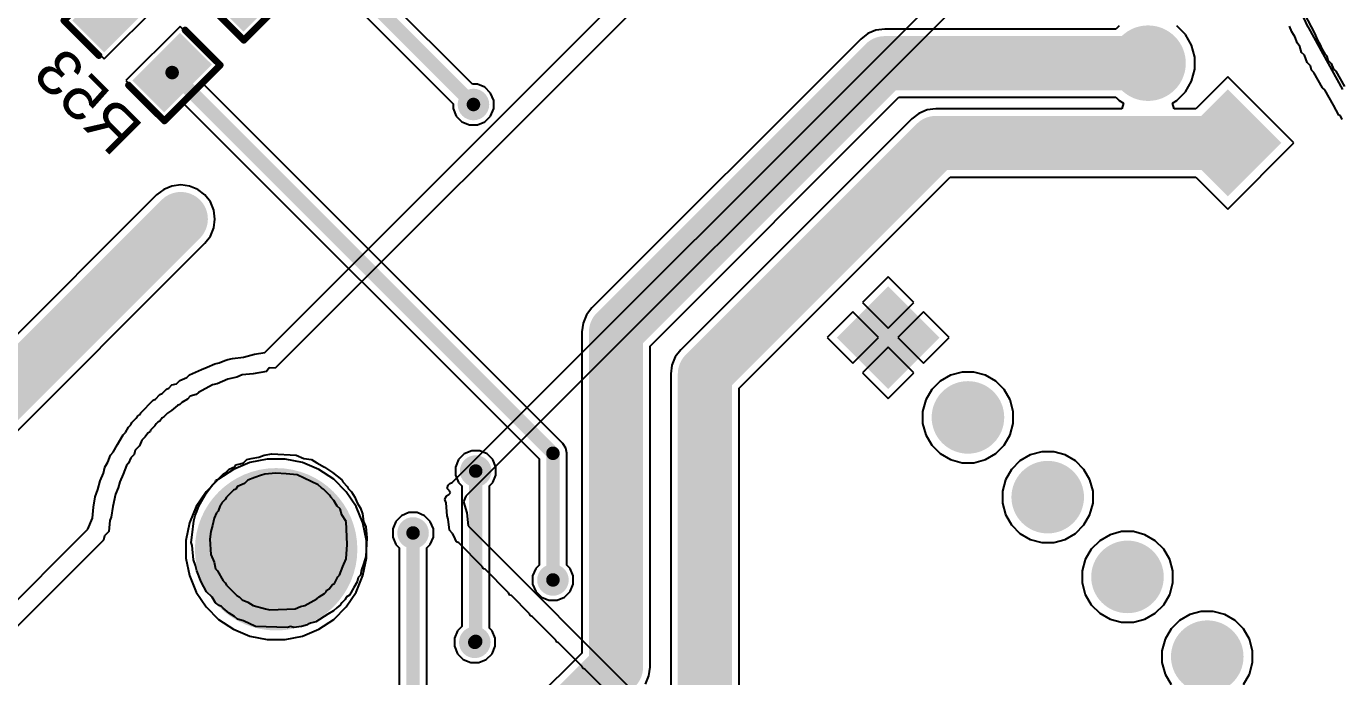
# Model space of a CAD drawing. Header units: millimetres. Extents: x 95 to 305, y 96 to 295.
# Drawn here: x 151.33 to 180.48, y 175.26 to 189.67 of the extents above; entities that cross this region are included whole.
import ezdxf

# ---------------------------------------------------------------- set-up
doc = ezdxf.new("R2010")
doc.units = ezdxf.units.MM
for name, color, linetype in [('BottomLayer', 5, 'Continuous'), ('BottomOverlay', 54, 'Continuous'), ('BottomPaste', 16, 'Continuous'), ('BottomSolder', 6, 'Continuous'), ('MultiLayer', 9, 'Continuous'), ('PadHoleLayer', 156, 'Continuous'), ('ViaHoleLayer', 16, 'Continuous')]:
    doc.layers.add(name, color=color, linetype=linetype)
doc.styles.add('Arial', font='', dxfattribs={"height": 0.2})
doc.styles.get('Arial').set_extended_font_data('Arial')

# ---------------------------------------------------------------- blocks, each defined once
blk = doc.blocks.new('JST_XH_2_36')
at = {"layer": 'BottomLayer'}
blk.add_hatch(color=5, dxfattribs=at).paths.add_polyline_path([(-2.038, 0.263), (-0.463, 0.263), (-0.463, -1.313), (-2.038, -1.313)])
h = blk.add_hatch(color=5, dxfattribs=at)
edge = h.paths.add_edge_path()
edge.add_arc((1.25, -0.525), 0.787, 0, 360)
at = {"layer": 'BottomSolder'}
blk.add_hatch(color=6, dxfattribs=at).paths.add_polyline_path([(-2.088, 0.313), (-0.413, 0.313), (-0.413, -1.363), (-2.088, -1.363)])
h = blk.add_hatch(color=6, dxfattribs=at)
edge = h.paths.add_edge_path()
edge.add_arc((1.25, -0.525), 0.837, 0, 360)
at = {"layer": 'MultiLayer'}
h = blk.add_hatch(color=9, dxfattribs=at)
edge = h.paths.add_edge_path()
edge.add_arc((1.25, -0.525), 0.787, 0, 360)
at = {"layer": 'PadHoleLayer'}
h = blk.add_hatch(color=156, dxfattribs=at)
edge = h.paths.add_edge_path()
edge.add_arc((-1.25, -0.525), 0.525, 0, 360)
h = blk.add_hatch(color=156, dxfattribs=at)
edge = h.paths.add_edge_path()
edge.add_arc((1.25, -0.525), 0.525, 0, 360)
blk = doc.blocks.new('JST_XH_8_48')
at = {"layer": 'BottomLayer'}
blk.add_hatch(color=5, dxfattribs=at).paths.add_polyline_path([(-9.504, 0.737), (-7.996, 0.737), (-7.996, -0.771), (-9.504, -0.771)])
h = blk.add_hatch(color=5, dxfattribs=at)
edge = h.paths.add_edge_path()
edge.add_arc((-6.25, -0.017), 0.754, 0, 360)
h = blk.add_hatch(color=5, dxfattribs=at)
edge = h.paths.add_edge_path()
edge.add_arc((-3.75, -0.017), 0.754, 0, 360)
h = blk.add_hatch(color=5, dxfattribs=at)
edge = h.paths.add_edge_path()
edge.add_arc((-1.25, -0.017), 0.754, 0, 360)
h = blk.add_hatch(color=5, dxfattribs=at)
edge = h.paths.add_edge_path()
edge.add_arc((1.25, -0.017), 0.754, 0, 360)
h = blk.add_hatch(color=5, dxfattribs=at)
edge = h.paths.add_edge_path()
edge.add_arc((3.75, -0.017), 0.754, 0, 360)
h = blk.add_hatch(color=5, dxfattribs=at)
edge = h.paths.add_edge_path()
edge.add_arc((6.25, -0.017), 0.754, 0, 360)
h = blk.add_hatch(color=5, dxfattribs=at)
edge = h.paths.add_edge_path()
edge.add_arc((8.75, -0.017), 0.754, 0, 360)
at = {"layer": 'BottomSolder'}
blk.add_hatch(color=6, dxfattribs=at).paths.add_polyline_path([(-9.554, 0.787), (-7.946, 0.787), (-7.946, -0.821), (-9.554, -0.821)])
h = blk.add_hatch(color=6, dxfattribs=at)
edge = h.paths.add_edge_path()
edge.add_arc((-6.25, -0.017), 0.804, 0, 360)
h = blk.add_hatch(color=6, dxfattribs=at)
edge = h.paths.add_edge_path()
edge.add_arc((-3.75, -0.017), 0.804, 0, 360)
h = blk.add_hatch(color=6, dxfattribs=at)
edge = h.paths.add_edge_path()
edge.add_arc((-1.25, -0.017), 0.804, 0, 360)
h = blk.add_hatch(color=6, dxfattribs=at)
edge = h.paths.add_edge_path()
edge.add_arc((1.25, -0.017), 0.804, 0, 360)
h = blk.add_hatch(color=6, dxfattribs=at)
edge = h.paths.add_edge_path()
edge.add_arc((3.75, -0.017), 0.804, 0, 360)
h = blk.add_hatch(color=6, dxfattribs=at)
edge = h.paths.add_edge_path()
edge.add_arc((6.25, -0.017), 0.804, 0, 360)
h = blk.add_hatch(color=6, dxfattribs=at)
edge = h.paths.add_edge_path()
edge.add_arc((8.75, -0.017), 0.804, 0, 360)
at = {"layer": 'MultiLayer'}
blk.add_hatch(color=9, dxfattribs=at).paths.add_polyline_path([(-9.504, 0.737), (-7.996, 0.737), (-7.996, -0.771), (-9.504, -0.771)])
h = blk.add_hatch(color=9, dxfattribs=at)
edge = h.paths.add_edge_path()
edge.add_arc((-6.25, -0.017), 0.754, 0, 360)
h = blk.add_hatch(color=9, dxfattribs=at)
edge = h.paths.add_edge_path()
edge.add_arc((-3.75, -0.017), 0.754, 0, 360)
h = blk.add_hatch(color=9, dxfattribs=at)
edge = h.paths.add_edge_path()
edge.add_arc((-1.25, -0.017), 0.754, 0, 360)
h = blk.add_hatch(color=9, dxfattribs=at)
edge = h.paths.add_edge_path()
edge.add_arc((1.25, -0.017), 0.754, 0, 360)
h = blk.add_hatch(color=9, dxfattribs=at)
edge = h.paths.add_edge_path()
edge.add_arc((3.75, -0.017), 0.754, 0, 360)
h = blk.add_hatch(color=9, dxfattribs=at)
edge = h.paths.add_edge_path()
edge.add_arc((6.25, -0.017), 0.754, 0, 360)
h = blk.add_hatch(color=9, dxfattribs=at)
edge = h.paths.add_edge_path()
edge.add_arc((8.75, -0.017), 0.754, 0, 360)
at = {"layer": 'PadHoleLayer'}
h = blk.add_hatch(color=156, dxfattribs=at)
edge = h.paths.add_edge_path()
edge.add_arc((-8.75, -0.017), 0.5, 0, 360)
h = blk.add_hatch(color=156, dxfattribs=at)
edge = h.paths.add_edge_path()
edge.add_arc((-6.25, -0.017), 0.5, 0, 360)
h = blk.add_hatch(color=156, dxfattribs=at)
edge = h.paths.add_edge_path()
edge.add_arc((-3.75, -0.017), 0.5, 0, 360)
h = blk.add_hatch(color=156, dxfattribs=at)
edge = h.paths.add_edge_path()
edge.add_arc((-1.25, -0.017), 0.5, 0, 360)
h = blk.add_hatch(color=156, dxfattribs=at)
edge = h.paths.add_edge_path()
edge.add_arc((1.25, -0.017), 0.5, 0, 360)
h = blk.add_hatch(color=156, dxfattribs=at)
edge = h.paths.add_edge_path()
edge.add_arc((3.75, -0.017), 0.5, 0, 360)
h = blk.add_hatch(color=156, dxfattribs=at)
edge = h.paths.add_edge_path()
edge.add_arc((6.25, -0.017), 0.5, 0, 360)
h = blk.add_hatch(color=156, dxfattribs=at)
edge = h.paths.add_edge_path()
edge.add_arc((8.75, -0.017), 0.5, 0, 360)
blk = doc.blocks.new('RES0805_B_95')
at = {"layer": 'BottomLayer'}
for points in [[(-1.388, 0.719), (-0.488, 0.719), (-0.488, -0.678), (-1.388, -0.678)], [(0.492, 0.719), (1.392, 0.719), (1.392, -0.678), (0.492, -0.678)]]:
    blk.add_hatch(color=5, dxfattribs=at).paths.add_polyline_path(points)
at = {"layer": 'BottomPaste'}
for points in [[(-1.388, 0.719), (-0.488, 0.719), (-0.488, -0.678), (-1.388, -0.678)], [(0.492, 0.719), (1.392, 0.719), (1.392, -0.678), (0.492, -0.678)]]:
    blk.add_hatch(color=16, dxfattribs=at).paths.add_polyline_path(points)
at = {"layer": 'BottomSolder'}
for points in [[(-1.438, 0.769), (-0.438, 0.769), (-0.438, -0.728), (-1.438, -0.728)], [(0.442, 0.769), (1.442, 0.769), (1.442, -0.728), (0.442, -0.728)]]:
    blk.add_hatch(color=6, dxfattribs=at).paths.add_polyline_path(points)
at = {"layer": 'BottomOverlay', "const_width": 0.15}
for points in [[(-0.45, 0.9), (-1.575, 0.9)], [(-1.575, 0.875), (-1.575, -0.825)], [(1.575, 0.9), (0.475, 0.9)], [(1.575, 0.875), (1.575, -0.825)], [(-0.475, -0.85), (-1.575, -0.85)], [(1.575, -0.85), (0.475, -0.85)]]:
    blk.add_lwpolyline(points, dxfattribs=at)
at = {"layer": 'BottomOverlay', "const_width": 0.075}
for points in [[(-1.613, 0.9, 1), (-1.538, 0.9, 1)], [(-1.613, 0.875, 1), (-1.538, 0.875, 1)], [(-0.488, 0.9, 1), (-0.413, 0.9, 1)], [(0.437, 0.9, 1), (0.513, 0.9, 1)], [(1.538, 0.9, 1), (1.613, 0.9, 1)], [(1.538, 0.875, 1), (1.613, 0.875, 1)], [(-1.613, -0.825, 1), (-1.538, -0.825, 1)], [(-1.613, -0.85, 1), (-1.538, -0.85, 1)], [(-0.513, -0.85, 1), (-0.437, -0.85, 1)], [(0.437, -0.85, 1), (0.513, -0.85, 1)], [(1.538, -0.825, 1), (1.613, -0.825, 1)], [(1.538, -0.85, 1), (1.613, -0.85, 1)]]:
    blk.add_lwpolyline(points, format="xyb", close=True, dxfattribs=at)
blk = doc.blocks.new('RES0805_B_97')
at = {"layer": 'BottomLayer'}
for points in [[(-1.388, 0.719), (-0.488, 0.719), (-0.488, -0.678), (-1.388, -0.678)], [(0.492, 0.719), (1.392, 0.719), (1.392, -0.678), (0.492, -0.678)]]:
    blk.add_hatch(color=5, dxfattribs=at).paths.add_polyline_path(points)
at = {"layer": 'BottomPaste'}
for points in [[(-1.388, 0.719), (-0.488, 0.719), (-0.488, -0.678), (-1.388, -0.678)], [(0.492, 0.719), (1.392, 0.719), (1.392, -0.678), (0.492, -0.678)]]:
    blk.add_hatch(color=16, dxfattribs=at).paths.add_polyline_path(points)
at = {"layer": 'BottomSolder'}
for points in [[(-1.438, 0.769), (-0.438, 0.769), (-0.438, -0.728), (-1.438, -0.728)], [(0.442, 0.769), (1.442, 0.769), (1.442, -0.728), (0.442, -0.728)]]:
    blk.add_hatch(color=6, dxfattribs=at).paths.add_polyline_path(points)
at = {"layer": 'BottomOverlay', "const_width": 0.15}
for points in [[(-0.45, 0.9), (-1.575, 0.9)], [(-1.575, 0.875), (-1.575, -0.825)], [(1.575, 0.9), (0.475, 0.9)], [(1.575, 0.875), (1.575, -0.825)], [(-0.475, -0.85), (-1.575, -0.85)], [(1.575, -0.85), (0.475, -0.85)]]:
    blk.add_lwpolyline(points, dxfattribs=at)
at = {"layer": 'BottomOverlay', "const_width": 0.075}
for points in [[(-1.613, 0.9, 1), (-1.538, 0.9, 1)], [(-1.613, 0.875, 1), (-1.538, 0.875, 1)], [(-0.488, 0.9, 1), (-0.413, 0.9, 1)], [(0.437, 0.9, 1), (0.513, 0.9, 1)], [(1.538, 0.9, 1), (1.613, 0.9, 1)], [(1.538, 0.875, 1), (1.613, 0.875, 1)], [(-1.613, -0.825, 1), (-1.538, -0.825, 1)], [(-1.613, -0.85, 1), (-1.538, -0.85, 1)], [(-0.513, -0.85, 1), (-0.438, -0.85, 1)], [(0.437, -0.85, 1), (0.513, -0.85, 1)], [(1.538, -0.825, 1), (1.613, -0.825, 1)], [(1.538, -0.85, 1), (1.613, -0.85, 1)]]:
    blk.add_lwpolyline(points, format="xyb", close=True, dxfattribs=at)

msp = doc.modelspace()

# ---------------------------------------------------------------- hatches: boundary and pattern name
at = {"layer": 'BottomLayer'}
h = msp.add_hatch(color=5, dxfattribs=at)
edge = h.paths.add_edge_path()
edge.add_arc((161.238, 187.939), 0.3, 0, 360)
h = msp.add_hatch(color=5, dxfattribs=at)
edge = h.paths.add_edge_path()
edge.add_arc((154.753, 185.4), 0.4, 0, 360)
h = msp.add_hatch(color=5, dxfattribs=at)
edge = h.paths.add_edge_path()
edge.add_arc((161.288, 179.814), 0.3, 0, 360)
h = msp.add_hatch(color=5, dxfattribs=at)
edge = h.paths.add_edge_path()
edge.add_arc((156.866, 178.08), 1.75, 0, 360)
h = msp.add_hatch(color=5, dxfattribs=at)
edge = h.paths.add_edge_path()
edge.add_arc((159.9, 178.442), 0.3, 0, 360)
h = msp.add_hatch(color=5, dxfattribs=at)
edge = h.paths.add_edge_path()
edge.add_arc((163, 177.4), 0.3, 0, 360)
h = msp.add_hatch(color=5, dxfattribs=at)
edge = h.paths.add_edge_path()
edge.add_arc((161.268, 176.018), 0.3, 0, 360)
at = {"layer": 'BottomSolder'}
h = msp.add_hatch(color=6, dxfattribs=at)
edge = h.paths.add_edge_path()
edge.add_arc((161.238, 187.939), 0.35, 0, 360)
h = msp.add_hatch(color=6, dxfattribs=at)
edge = h.paths.add_edge_path()
edge.add_arc((154.753, 185.4), 0.45, 0, 360)
h = msp.add_hatch(color=6, dxfattribs=at)
edge = h.paths.add_edge_path()
edge.add_arc((161.288, 179.814), 0.35, 0, 360)
h = msp.add_hatch(color=6, dxfattribs=at)
edge = h.paths.add_edge_path()
edge.add_arc((156.866, 178.08), 1.8, 0, 360)
h = msp.add_hatch(color=6, dxfattribs=at)
edge = h.paths.add_edge_path()
edge.add_arc((159.9, 178.442), 0.35, 0, 360)
h = msp.add_hatch(color=6, dxfattribs=at)
edge = h.paths.add_edge_path()
edge.add_arc((163, 177.4), 0.35, 0, 360)
h = msp.add_hatch(color=6, dxfattribs=at)
edge = h.paths.add_edge_path()
edge.add_arc((161.268, 176.018), 0.35, 0, 360)
at = {"layer": 'MultiLayer'}
h = msp.add_hatch(color=9, dxfattribs=at)
edge = h.paths.add_edge_path()
edge.add_arc((156.866, 178.08), 1.75, 0, 360)
at = {"layer": 'PadHoleLayer'}
h = msp.add_hatch(color=156, dxfattribs=at)
edge = h.paths.add_edge_path()
edge.add_arc((156.866, 178.08), 1.75, 0, 360)
at = {"layer": 'ViaHoleLayer'}
h = msp.add_hatch(color=16, dxfattribs=at)
edge = h.paths.add_edge_path()
edge.add_arc((161.238, 187.939), 0.15, 0, 360)
h = msp.add_hatch(color=16, dxfattribs=at)
edge = h.paths.add_edge_path()
edge.add_arc((154.753, 185.4), 0.25, 0, 360)
h = msp.add_hatch(color=16, dxfattribs=at)
edge = h.paths.add_edge_path()
edge.add_arc((161.288, 179.814), 0.15, 0, 360)
h = msp.add_hatch(color=16, dxfattribs=at)
edge = h.paths.add_edge_path()
edge.add_arc((159.9, 178.442), 0.15, 0, 360)
h = msp.add_hatch(color=16, dxfattribs=at)
edge = h.paths.add_edge_path()
edge.add_arc((163, 177.4), 0.15, 0, 360)
h = msp.add_hatch(color=16, dxfattribs=at)
edge = h.paths.add_edge_path()
edge.add_arc((161.268, 176.018), 0.15, 0, 360)

# ---------------------------------------------------------------- linework, layer by layer
at = {"layer": 'BottomLayer'}
for p, q in [((161.22, 188.389), (155.606, 194.004)), ((155.084, 193.661), (160.788, 187.956)), ((179.068, 191.075), (179.732, 189.657)), ((153.056, 188.952), (154.256, 190.152)), ((152.207, 189.801), (153.056, 188.952)), ((156.145, 189.341), (156.675, 189.871)), ((154.737, 189.671), (153.537, 188.471)), ((155.585, 188.823), (154.737, 189.671)), ((155.792, 189.695), (156.145, 189.341)), ((169.977, 189.51), (169.82, 189.39)), ((170.159, 189.586), (169.977, 189.51)), ((170.355, 189.612), (170.159, 189.586)), ((175.477, 189.612), (170.355, 189.612)), ((170.355, 189.612), (170.355, 189.612)), ((175.55, 189.685), (175.477, 189.612)), ((177.018, 189.492), (176.824, 189.685)), ((177.154, 189.256), (177.018, 189.492)), ((179.732, 189.657), (179.737, 189.65)), ((179.737, 189.65), (179.74, 189.642)), ((179.74, 189.642), (180.5, 188.273)), ((169.82, 189.39), (163.863, 183.433)), ((169.82, 189.39), (169.82, 189.39)), ((177.225, 188.992), (177.154, 189.256)), ((177.225, 188.719), (177.225, 188.992)), ((155.202, 188.439), (155.585, 188.823)), ((177.154, 188.455), (177.225, 188.719)), ((153.537, 188.471), (154.385, 187.623)), ((163.216, 180.425), (155.202, 188.439)), ((161.327, 188.389), (161.22, 188.389)), ((161.493, 188.321), (161.327, 188.389)), ((161.619, 188.194), (161.493, 188.321)), ((177.018, 188.218), (177.154, 188.455)), ((177.955, 188.555), (177.244, 187.844)), ((179.422, 187.087), (177.955, 188.555)), ((161.688, 188.029), (161.619, 188.194)), ((161.688, 187.85), (161.688, 188.029)), ((165.154, 182.584), (170.668, 188.099)), ((170.668, 188.099), (175.477, 188.099)), ((175.477, 188.099), (175.55, 188.025)), ((175.55, 188.025), (175.644, 187.971)), ((176.731, 187.971), (176.824, 188.025)), ((176.824, 188.025), (177.018, 188.218)), ((154.385, 187.623), (154.769, 188.007)), ((154.769, 188.007), (162.694, 180.082)), ((160.788, 187.956), (160.788, 187.85)), ((160.788, 187.85), (160.856, 187.684)), ((161.619, 187.684), (161.688, 187.85)), ((171.109, 187.742), (170.952, 187.622)), ((171.292, 187.818), (171.109, 187.742)), ((171.487, 187.844), (171.292, 187.818)), ((175.61, 187.844), (171.487, 187.844)), ((175.644, 187.971), (175.61, 187.844)), ((176.765, 187.844), (176.731, 187.971)), ((177.244, 187.844), (176.765, 187.844)), ((160.856, 187.684), (160.983, 187.558)), ((160.983, 187.558), (161.148, 187.489)), ((161.148, 187.489), (161.327, 187.489)), ((161.327, 187.489), (161.493, 187.558)), ((161.493, 187.558), (161.619, 187.684)), ((170.952, 187.622), (165.832, 182.502)), ((177.955, 185.62), (179.422, 187.087)), ((167.124, 181.654), (171.801, 186.331)), ((171.801, 186.331), (177.244, 186.331)), ((177.244, 186.331), (177.955, 185.62)), ((154.375, 186.055), (154.218, 185.935)), ((154.557, 186.131), (154.375, 186.055)), ((154.753, 186.156), (154.557, 186.131)), ((154.949, 186.131), (154.753, 186.156)), ((155.131, 186.055), (154.949, 186.131)), ((155.288, 185.935), (155.131, 186.055)), ((154.218, 185.935), (138.671, 170.388)), ((155.408, 185.778), (155.288, 185.935)), ((155.484, 185.596), (155.408, 185.778)), ((155.509, 185.4), (155.484, 185.596)), ((155.484, 185.204), (155.509, 185.4)), ((155.408, 185.022), (155.484, 185.204)), ((139.741, 169.318), (155.288, 184.865)), ((155.288, 184.865), (155.408, 185.022)), ((170.429, 184.12), (169.86, 183.552)), ((170.997, 183.552), (170.429, 184.12)), ((163.863, 183.433), (163.742, 183.276)), ((169.86, 183.552), (170.429, 182.983)), ((170.429, 182.983), (170.997, 183.552)), ((163.667, 183.093), (163.641, 182.898)), ((163.742, 183.276), (163.667, 183.093)), ((169.648, 183.34), (169.08, 182.771)), ((170.217, 182.771), (169.648, 183.34)), ((171.21, 183.34), (170.641, 182.771)), ((171.778, 182.771), (171.21, 183.34)), ((163.641, 182.898), (163.641, 175.781)), ((169.08, 182.771), (169.648, 182.203)), ((169.648, 182.203), (170.217, 182.771)), ((170.641, 182.771), (171.21, 182.203)), ((171.21, 182.203), (171.778, 182.771)), ((165.154, 175.467), (165.154, 182.584)), ((165.832, 182.502), (165.712, 182.346)), ((170.429, 182.559), (169.86, 181.99)), ((170.997, 181.99), (170.429, 182.559)), ((165.712, 182.346), (165.637, 182.163)), ((165.637, 182.163), (165.611, 181.967)), ((165.611, 181.967), (165.611, 174.158)), ((169.86, 181.99), (170.429, 181.422)), ((170.429, 181.422), (170.997, 181.99)), ((171.809, 181.939), (171.58, 181.807)), ((172.065, 182.007), (171.809, 181.939)), ((172.329, 182.007), (172.065, 182.007)), ((172.584, 181.939), (172.329, 182.007)), ((172.813, 181.807), (172.584, 181.939)), ((167.124, 174.158), (167.124, 181.654)), ((171.393, 181.62), (171.261, 181.391)), ((171.58, 181.807), (171.393, 181.62)), ((173, 181.62), (172.813, 181.807)), ((173.132, 181.391), (173, 181.62)), ((171.261, 181.391), (171.193, 181.135)), ((173.201, 181.135), (173.132, 181.391)), ((171.193, 181.135), (171.193, 180.871)), ((173.201, 180.871), (173.201, 181.135)), ((171.193, 180.871), (171.261, 180.616)), ((173.132, 180.616), (173.201, 180.871)), ((171.261, 180.616), (171.393, 180.387)), ((173, 180.387), (173.132, 180.616)), ((161.033, 180.195), (160.907, 180.069)), ((161.199, 180.264), (161.033, 180.195)), ((161.378, 180.264), (161.199, 180.264)), ((161.543, 180.195), (161.378, 180.264)), ((161.67, 180.069), (161.543, 180.195)), ((163.283, 180.325), (163.216, 180.425)), ((163.216, 180.425), (163.216, 180.425)), ((163.306, 180.208), (163.283, 180.325)), ((163.306, 177.731), (163.306, 180.208)), ((171.393, 180.387), (171.58, 180.2)), ((171.58, 180.2), (171.809, 180.068)), ((172.584, 180.068), (172.813, 180.2)), ((172.813, 180.2), (173, 180.387)), ((173.577, 180.171), (173.348, 180.039)), ((173.832, 180.24), (173.577, 180.171)), ((174.097, 180.24), (173.832, 180.24)), ((174.352, 180.171), (174.097, 180.24)), ((174.581, 180.039), (174.352, 180.171)), ((156.283, 180.003), (155.919, 179.852)), ((156.669, 180.08), (156.283, 180.003)), ((157.063, 180.08), (156.669, 180.08)), ((157.45, 180.003), (157.063, 180.08)), ((157.814, 179.852), (157.45, 180.003)), ((160.907, 180.069), (160.838, 179.903)), ((160.838, 179.903), (160.838, 179.724)), ((161.738, 179.903), (161.67, 180.069)), ((161.738, 179.724), (161.738, 179.903)), ((162.694, 180.082), (162.694, 177.731)), ((171.809, 180.068), (172.065, 179.999)), ((172.065, 179.999), (172.329, 179.999)), ((172.329, 179.999), (172.584, 180.068)), ((173.348, 180.039), (173.161, 179.852)), ((174.768, 179.852), (174.581, 180.039)), ((155.592, 179.633), (155.313, 179.355)), ((155.919, 179.852), (155.592, 179.633)), ((158.141, 179.633), (157.814, 179.852)), ((158.42, 179.355), (158.141, 179.633)), ((160.838, 179.724), (160.907, 179.559)), ((161.67, 179.559), (161.738, 179.724)), ((173.029, 179.623), (172.96, 179.368)), ((173.161, 179.852), (173.029, 179.623)), ((174.9, 179.623), (174.768, 179.852)), ((174.968, 179.368), (174.9, 179.623)), ((155.313, 179.355), (155.094, 179.027)), ((158.639, 179.027), (158.42, 179.355)), ((160.907, 179.559), (160.982, 179.483)), ((160.982, 179.483), (160.982, 176.369)), ((161.594, 179.483), (161.67, 179.559)), ((161.594, 176.329), (161.594, 179.483)), ((172.96, 179.368), (172.96, 179.103)), ((174.968, 179.103), (174.968, 179.368)), ((155.094, 179.027), (154.943, 178.663)), ((158.79, 178.663), (158.639, 179.027)), ((172.96, 179.103), (173.029, 178.848)), ((174.9, 178.848), (174.968, 179.103)), ((159.519, 178.697), (159.45, 178.531)), ((159.645, 178.823), (159.519, 178.697)), ((159.81, 178.892), (159.645, 178.823)), ((159.99, 178.892), (159.81, 178.892)), ((160.155, 178.823), (159.99, 178.892)), ((160.281, 178.697), (160.155, 178.823)), ((160.35, 178.531), (160.281, 178.697)), ((173.029, 178.848), (173.161, 178.619)), ((174.768, 178.619), (174.9, 178.848)), ((154.943, 178.663), (154.866, 178.277)), ((158.866, 178.277), (158.79, 178.663)), ((159.45, 178.531), (159.45, 178.352)), ((160.35, 178.352), (160.35, 178.531)), ((173.161, 178.619), (173.348, 178.432)), ((173.348, 178.432), (173.577, 178.3)), ((174.352, 178.3), (174.581, 178.432)), ((174.581, 178.432), (174.768, 178.619)), ((175.345, 178.403), (175.116, 178.271)), ((175.6, 178.472), (175.345, 178.403)), ((175.864, 178.472), (175.6, 178.472)), ((176.12, 178.403), (175.864, 178.472)), ((176.349, 178.271), (176.12, 178.403)), ((154.866, 178.277), (154.866, 177.883)), ((158.866, 177.883), (158.866, 178.277)), ((159.45, 178.352), (159.519, 178.187)), ((159.519, 178.187), (159.594, 178.111)), ((159.594, 178.111), (159.594, 175.062)), ((160.206, 178.111), (160.281, 178.187)), ((160.206, 175.062), (160.206, 178.111)), ((160.281, 178.187), (160.35, 178.352)), ((173.577, 178.3), (173.832, 178.232)), ((173.832, 178.232), (174.097, 178.232)), ((174.097, 178.232), (174.352, 178.3)), ((175.116, 178.271), (174.929, 178.084)), ((176.536, 178.084), (176.349, 178.271)), ((154.866, 177.883), (154.943, 177.496)), ((158.79, 177.496), (158.866, 177.883)), ((174.797, 177.855), (174.728, 177.6)), ((174.929, 178.084), (174.797, 177.855)), ((176.668, 177.855), (176.536, 178.084)), ((176.736, 177.6), (176.668, 177.855)), ((162.619, 177.655), (162.55, 177.49)), ((162.694, 177.731), (162.619, 177.655)), ((163.381, 177.655), (163.306, 177.731)), ((163.45, 177.49), (163.381, 177.655)), ((174.728, 177.6), (174.728, 177.336)), ((176.736, 177.336), (176.736, 177.6)), ((154.943, 177.496), (155.094, 177.132)), ((158.639, 177.132), (158.79, 177.496)), ((162.55, 177.49), (162.55, 177.31)), ((162.55, 177.31), (162.619, 177.145)), ((163.381, 177.145), (163.45, 177.31)), ((163.45, 177.31), (163.45, 177.49)), ((174.728, 177.336), (174.797, 177.08)), ((176.668, 177.08), (176.736, 177.336)), ((155.094, 177.132), (155.313, 176.805)), ((158.42, 176.805), (158.639, 177.132)), ((162.619, 177.145), (162.745, 177.019)), ((162.745, 177.019), (162.91, 176.95)), ((162.91, 176.95), (163.09, 176.95)), ((163.09, 176.95), (163.255, 177.019)), ((163.255, 177.019), (163.381, 177.145)), ((174.797, 177.08), (174.929, 176.851)), ((176.536, 176.851), (176.668, 177.08)), ((155.313, 176.805), (155.592, 176.526)), ((158.141, 176.526), (158.42, 176.805)), ((174.929, 176.851), (175.116, 176.664)), ((175.116, 176.664), (175.345, 176.532)), ((176.12, 176.532), (176.349, 176.664)), ((176.349, 176.664), (176.536, 176.851)), ((177.368, 176.704), (177.112, 176.636)), ((177.632, 176.704), (177.368, 176.704)), ((177.888, 176.636), (177.632, 176.704)), ((155.592, 176.526), (155.919, 176.307)), ((157.814, 176.307), (158.141, 176.526)), ((160.982, 176.369), (160.887, 176.273)), ((175.345, 176.532), (175.6, 176.464)), ((175.6, 176.464), (175.864, 176.464)), ((175.864, 176.464), (176.12, 176.532)), ((176.884, 176.503), (176.697, 176.316)), ((177.112, 176.636), (176.884, 176.503)), ((178.116, 176.503), (177.888, 176.636)), ((178.303, 176.316), (178.116, 176.503)), ((155.919, 176.307), (156.283, 176.157)), ((156.283, 176.157), (156.669, 176.08)), ((156.669, 176.08), (157.063, 176.08)), ((157.063, 176.08), (157.45, 176.157)), ((157.45, 176.157), (157.814, 176.307)), ((160.887, 176.273), (160.818, 176.108)), ((160.818, 176.108), (160.818, 175.929)), ((161.65, 176.273), (161.594, 176.329)), ((161.718, 176.108), (161.65, 176.273)), ((161.718, 175.929), (161.718, 176.108)), ((176.564, 176.088), (176.496, 175.832)), ((176.697, 176.316), (176.564, 176.088)), ((178.436, 176.088), (178.303, 176.316)), ((178.504, 175.832), (178.436, 176.088)), ((160.818, 175.929), (160.887, 175.764)), ((161.65, 175.764), (161.718, 175.929)), ((163.641, 175.781), (162.565, 174.705)), ((176.496, 175.832), (176.496, 175.568)), ((178.504, 175.568), (178.504, 175.832)), ((160.887, 175.764), (161.014, 175.637)), ((161.014, 175.637), (161.179, 175.568)), ((161.179, 175.568), (161.358, 175.568)), ((161.358, 175.568), (161.523, 175.637)), ((161.523, 175.637), (161.65, 175.764)), ((176.496, 175.568), (176.564, 175.312)), ((178.436, 175.312), (178.504, 175.568)), ((165.053, 175.089), (165.128, 175.272)), ((165.128, 175.272), (165.154, 175.467)), ((165.154, 175.467), (165.154, 175.467)), ((176.564, 175.312), (176.697, 175.084)), ((178.303, 175.084), (178.436, 175.312))]:
    msp.add_line(p, q, dxfattribs=at)
for points, const_width in [([(155.3, 193.877), (161.238, 187.939)], 0.3), ([(164.398, 182.898), (170.355, 188.855)], 1.2), ([(170.355, 188.855), (176.187, 188.855)], 1.2), ([(154.561, 188.647), (154.561, 188.647)], 0.3), ([(154.561, 188.647), (163, 180.208)], 0.3), ([(166.367, 181.967), (171.487, 187.087)], 1.2), ([(171.487, 187.087), (177.955, 187.087)], 1.2), ([(138.21, 168.857), (154.753, 185.4)], 1.2), ([(164.398, 175.467), (164.398, 182.898)], 1.2), ([(166.367, 173.845), (166.367, 181.967)], 1.2), ([(163, 177.4), (163, 180.208)], 0.3), ([(161.288, 176.038), (161.288, 179.814)], 0.3), ([(159.9, 174.731), (159.9, 178.442)], 0.3), ([(161.268, 176.018), (161.288, 176.038)], 0.3), ([(163.1, 174.17), (164.398, 175.467)], 1.2)]:
    msp.add_lwpolyline(points, dxfattribs=dict(at, const_width=const_width))
for points, const_width in [([(170.055, 188.855, 1), (170.655, 188.855, 1)], 0.6), ([(170.055, 188.855, 1), (170.655, 188.855, 1)], 0.6), ([(175.887, 188.855, 1), (176.487, 188.855, 1)], 0.6), ([(154.486, 188.647, 1), (154.636, 188.647, 1)], 0.15), ([(154.486, 188.647, 1), (154.636, 188.647, 1)], 0.15), ([(154.486, 188.647, 1), (154.636, 188.647, 1)], 0.15), ([(161.163, 187.939, 1), (161.313, 187.939, 1)], 0.15), ([(171.187, 187.087, 1), (171.787, 187.087, 1)], 0.6), ([(171.187, 187.087, 1), (171.787, 187.087, 1)], 0.6), ([(177.655, 187.087, 1), (178.255, 187.087, 1)], 0.6), ([(154.453, 185.4, 1), (155.053, 185.4, 1)], 0.6), ([(164.098, 182.898, 1), (164.698, 182.898, 1)], 0.6), ([(164.098, 182.898, 1), (164.698, 182.898, 1)], 0.6), ([(166.067, 181.967, 1), (166.667, 181.967, 1)], 0.6), ([(166.067, 181.967, 1), (166.667, 181.967, 1)], 0.6), ([(162.925, 180.208, 1), (163.075, 180.208, 1)], 0.15), ([(162.925, 180.208, 1), (163.075, 180.208, 1)], 0.15), ([(161.213, 179.814, 1), (161.363, 179.814, 1)], 0.15), ([(159.825, 178.442, 1), (159.975, 178.442, 1)], 0.15), ([(162.925, 177.4, 1), (163.075, 177.4, 1)], 0.15), ([(161.193, 176.018, 1), (161.343, 176.018, 1)], 0.15), ([(161.213, 176.038, 1), (161.363, 176.038, 1)], 0.15), ([(161.213, 176.038, 1), (161.363, 176.038, 1)], 0.15), ([(164.098, 175.467, 1), (164.698, 175.467, 1)], 0.6), ([(164.098, 175.467, 1), (164.698, 175.467, 1)], 0.6)]:
    msp.add_lwpolyline(points, format="xyb", close=True, dxfattribs=dict(at, const_width=const_width))
at = {"layer": 'BottomOverlay'}
for p, q in [((156.615, 182.445), (172.922, 198.752)), ((173.275, 198.521), (156.846, 182.092)), ((160.765, 179.56), (174.76, 193.556)), ((175.149, 193.337), (161.069, 179.256)), ((179.567, 190.112), (179.883, 189.503)), ((179.372, 189.552), (179.324, 189.674)), ((179.445, 189.43), (179.372, 189.552)), ((179.883, 189.503), (179.932, 189.381)), ((179.494, 189.308), (179.445, 189.43)), ((179.555, 189.223), (179.494, 189.308)), ((179.591, 189.089), (179.555, 189.223)), ((179.932, 189.381), (180.005, 189.26)), ((180.005, 189.26), (180.029, 189.187)), ((180.029, 189.187), (180.102, 189.065)), ((179.652, 189.029), (179.591, 189.089)), ((179.713, 188.87), (179.652, 189.029)), ((180.102, 189.065), (180.151, 189.016)), ((180.151, 189.016), (180.175, 188.919)), ((180.175, 188.919), (180.248, 188.846)), ((179.786, 188.797), (179.713, 188.87)), ((179.81, 188.7), (179.786, 188.797)), ((179.859, 188.651), (179.81, 188.7)), ((180.054, 188.311), (179.859, 188.651)), ((180.248, 188.846), (180.297, 188.724)), ((180.297, 188.724), (180.346, 188.676)), ((180.346, 188.676), (180.541, 188.335)), ((180.102, 188.262), (180.054, 188.311)), ((180.297, 187.921), (180.102, 188.262)), ((180.419, 187.702), (180.297, 187.921)), ((180.455, 187.69), (180.419, 187.702)), ((180.492, 187.605), (180.455, 187.69)), ((155.337, 182.116), (155.507, 182.189)), ((155.507, 182.189), (155.605, 182.213)), ((155.605, 182.213), (155.726, 182.262)), ((155.726, 182.262), (155.799, 182.286)), ((155.799, 182.286), (155.897, 182.311)), ((155.897, 182.311), (156.14, 182.335)), ((156.14, 182.335), (156.384, 182.408)), ((156.384, 182.408), (156.615, 182.445)), ((154.887, 181.885), (154.948, 181.946)), ((154.948, 181.946), (155.215, 182.067)), ((155.215, 182.067), (155.337, 182.116)), ((155.994, 181.897), (155.799, 181.848)), ((156.116, 181.946), (155.994, 181.897)), ((156.359, 181.97), (156.116, 181.946)), ((156.651, 182.019), (156.359, 181.97)), ((156.712, 182.104), (156.651, 182.019)), ((156.846, 182.092), (156.712, 182.104)), ((154.339, 181.532), (154.436, 181.629)), ((154.436, 181.629), (154.485, 181.654)), ((154.485, 181.654), (154.558, 181.727)), ((154.558, 181.727), (154.655, 181.751)), ((154.655, 181.751), (154.729, 181.824)), ((154.729, 181.824), (154.887, 181.885)), ((155.459, 181.727), (155.142, 181.556)), ((155.556, 181.751), (155.459, 181.727)), ((155.799, 181.848), (155.556, 181.751)), ((153.864, 181.106), (154.144, 181.386)), ((154.144, 181.386), (154.193, 181.41)), ((154.193, 181.41), (154.29, 181.508)), ((154.29, 181.508), (154.339, 181.532)), ((154.777, 181.337), (154.729, 181.289)), ((154.899, 181.41), (154.777, 181.337)), ((154.96, 181.471), (154.899, 181.41)), ((155.094, 181.508), (154.96, 181.471)), ((155.142, 181.556), (155.094, 181.508)), ((153.767, 180.984), (153.791, 181.033)), ((153.791, 181.033), (153.84, 181.057)), ((153.84, 181.057), (153.864, 181.106)), ((154.388, 181.021), (154.339, 180.997)), ((154.461, 181.094), (154.388, 181.021)), ((154.546, 181.155), (154.461, 181.094)), ((154.68, 181.264), (154.546, 181.155)), ((154.729, 181.289), (154.68, 181.264)), ((153.524, 180.668), (153.597, 180.79)), ((153.597, 180.79), (153.645, 180.838)), ((153.645, 180.838), (153.67, 180.887)), ((153.67, 180.887), (153.767, 180.984)), ((154.181, 180.814), (154.084, 180.717)), ((154.205, 180.863), (154.181, 180.814)), ((154.242, 180.899), (154.205, 180.863)), ((154.29, 180.923), (154.242, 180.899)), ((154.339, 180.997), (154.29, 180.923)), ((153.353, 180.4), (153.475, 180.619)), ((153.475, 180.619), (153.524, 180.668)), ((153.889, 180.498), (153.84, 180.376)), ((153.962, 180.571), (153.889, 180.498)), ((154.023, 180.656), (153.962, 180.571)), ((154.071, 180.68), (154.023, 180.656)), ((154.084, 180.717), (154.071, 180.68)), ((153.134, 180.011), (153.195, 180.169)), ((153.195, 180.169), (153.256, 180.23)), ((153.256, 180.23), (153.353, 180.4)), ((153.718, 180.181), (153.645, 180.108)), ((153.743, 180.278), (153.718, 180.181)), ((153.84, 180.376), (153.743, 180.278)), ((156.481, 180.12), (156.603, 180.169)), ((156.603, 180.169), (156.773, 180.193)), ((156.773, 180.193), (157.308, 180.169)), ((157.308, 180.169), (157.479, 180.096)), ((153.037, 179.767), (153.073, 179.901)), ((153.073, 179.901), (153.134, 180.011)), ((153.548, 179.938), (153.475, 179.743)), ((153.597, 179.986), (153.548, 179.938)), ((153.645, 180.108), (153.597, 179.986)), ((155.824, 179.853), (155.958, 179.913)), ((155.958, 179.913), (155.97, 179.95)), ((155.97, 179.95), (156.067, 179.974)), ((156.067, 179.974), (156.14, 179.999)), ((156.14, 179.999), (156.213, 180.072)), ((156.213, 180.072), (156.311, 180.096)), ((156.311, 180.096), (156.481, 180.12)), ((157.479, 180.096), (157.649, 180.072)), ((157.649, 180.072), (157.771, 179.999)), ((157.771, 179.999), (157.941, 179.901)), ((157.941, 179.901), (158.112, 179.78)), ((152.915, 179.402), (152.964, 179.597)), ((152.964, 179.597), (153.037, 179.767)), ((153.402, 179.573), (153.365, 179.439)), ((153.475, 179.743), (153.402, 179.573)), ((155.447, 179.5), (155.52, 179.573)), ((155.52, 179.573), (155.532, 179.609)), ((155.532, 179.609), (155.58, 179.633)), ((155.58, 179.633), (155.702, 179.755)), ((155.702, 179.755), (155.751, 179.78)), ((155.751, 179.78), (155.824, 179.853)), ((156.238, 179.609), (156.165, 179.536)), ((156.396, 179.67), (156.238, 179.609)), ((156.517, 179.719), (156.396, 179.67)), ((156.615, 179.743), (156.517, 179.719)), ((156.858, 179.767), (156.615, 179.743)), ((157.089, 179.755), (156.858, 179.767)), ((157.333, 179.731), (157.089, 179.755)), ((157.795, 179.512), (157.333, 179.731)), ((158.112, 179.78), (158.319, 179.621)), ((158.319, 179.621), (158.343, 179.573)), ((158.343, 179.573), (158.44, 179.475)), ((152.854, 179.244), (152.915, 179.402)), ((153.305, 179.305), (153.244, 179.025)), ((153.365, 179.439), (153.305, 179.305)), ((155.179, 179.086), (155.325, 179.329)), ((155.325, 179.329), (155.447, 179.5)), ((155.921, 179.39), (155.763, 179.232)), ((155.97, 179.414), (155.921, 179.39)), ((156.006, 179.475), (155.97, 179.414)), ((156.165, 179.536), (156.006, 179.475)), ((157.868, 179.439), (157.795, 179.512)), ((157.917, 179.414), (157.868, 179.439)), ((158.051, 179.281), (157.917, 179.414)), ((158.075, 179.232), (158.051, 179.281)), ((158.44, 179.475), (158.465, 179.427)), ((158.465, 179.427), (158.538, 179.354)), ((158.538, 179.354), (158.611, 179.232)), ((160.643, 179.268), (160.692, 179.293)), ((160.655, 179.427), (160.68, 179.5)), ((160.704, 179.378), (160.655, 179.427)), ((160.68, 179.5), (160.716, 179.536)), ((160.692, 179.293), (160.728, 179.329)), ((160.728, 179.329), (160.704, 179.378)), ((160.716, 179.536), (160.765, 179.56)), ((152.794, 178.769), (152.818, 179.013)), ((152.818, 179.013), (152.854, 179.244)), ((153.244, 179.025), (153.207, 178.794)), ((155.106, 178.915), (155.154, 179.037)), ((155.154, 179.037), (155.179, 179.086)), ((155.629, 179.049), (155.58, 178.928)), ((155.641, 179.062), (155.629, 179.049)), ((155.666, 179.11), (155.641, 179.062)), ((155.739, 179.183), (155.666, 179.11)), ((155.763, 179.232), (155.739, 179.183)), ((158.148, 179.159), (158.075, 179.232)), ((158.221, 179.037), (158.148, 179.159)), ((158.282, 178.976), (158.221, 179.037)), ((158.611, 179.232), (158.659, 179.11)), ((158.659, 179.11), (158.732, 178.988)), ((158.732, 178.988), (158.781, 178.867)), ((160.606, 179.183), (160.643, 179.268)), ((160.631, 179.11), (160.606, 179.183)), ((160.655, 178.818), (160.631, 179.11)), ((161.045, 179.208), (161.02, 179.135)), ((161.02, 179.135), (161.093, 178.891)), ((161.069, 179.256), (161.045, 179.208)), ((152.696, 178.526), (152.794, 178.769)), ((153.183, 178.721), (153.159, 178.477)), ((153.207, 178.794), (153.183, 178.721)), ((155.008, 178.404), (155.045, 178.709)), ((155.045, 178.709), (155.069, 178.83)), ((155.069, 178.83), (155.106, 178.915)), ((155.495, 178.769), (155.459, 178.611)), ((155.544, 178.891), (155.495, 178.769)), ((155.58, 178.928), (155.544, 178.891)), ((158.319, 178.842), (158.282, 178.976)), ((158.416, 178.696), (158.319, 178.842)), ((158.44, 178.185), (158.416, 178.696)), ((158.781, 178.867), (158.805, 178.696)), ((158.805, 178.696), (158.854, 178.575)), ((160.68, 178.745), (160.655, 178.818)), ((160.704, 178.502), (160.68, 178.745)), ((161.093, 178.891), (161.118, 178.599)), ((143.824, 169.654), (152.696, 178.526)), ((153.159, 178.477), (153.061, 178.38)), ((154.984, 178.234), (155.008, 178.404)), ((155.422, 178.477), (155.398, 178.307)), ((155.459, 178.611), (155.422, 178.477)), ((158.854, 178.575), (158.878, 178.331)), ((160.777, 178.429), (160.704, 178.502)), ((160.801, 178.38), (160.777, 178.429)), ((161.118, 178.599), (178.435, 161.281)), ((153.037, 178.283), (132.434, 157.679)), ((153.061, 178.38), (153.037, 178.283)), ((155.008, 178.161), (154.984, 178.234)), ((155.033, 177.845), (155.008, 178.161)), ((155.398, 178.307), (155.422, 177.966)), ((158.416, 177.869), (158.44, 178.185)), ((158.878, 178.331), (158.854, 177.918)), ((160.862, 178.246), (160.801, 178.38)), ((160.911, 178.222), (160.862, 178.246)), ((161.434, 177.698), (160.911, 178.222)), ((155.081, 177.723), (155.033, 177.845)), ((155.422, 177.966), (155.495, 177.796)), ((158.343, 177.698), (158.416, 177.869)), ((158.83, 177.845), (158.805, 177.747)), ((158.854, 177.918), (158.83, 177.845)), ((155.106, 177.601), (155.081, 177.723)), ((155.203, 177.358), (155.106, 177.601)), ((155.495, 177.796), (155.52, 177.65)), ((155.52, 177.65), (155.568, 177.601)), ((155.568, 177.601), (155.69, 177.382)), ((158.27, 177.504), (158.343, 177.698)), ((158.757, 177.625), (158.732, 177.504)), ((158.805, 177.747), (158.757, 177.625)), ((161.458, 177.65), (161.434, 177.698)), ((161.495, 177.638), (161.458, 177.65)), ((162.018, 177.114), (161.495, 177.638)), ((155.325, 177.139), (155.203, 177.358)), ((155.69, 177.382), (155.739, 177.333)), ((155.739, 177.333), (155.763, 177.285)), ((155.763, 177.285), (155.994, 177.054)), ((158.039, 177.2), (158.112, 177.297)), ((158.112, 177.297), (158.16, 177.321)), ((158.16, 177.321), (158.233, 177.467)), ((158.233, 177.467), (158.27, 177.504)), ((158.586, 177.236), (158.489, 177.066)), ((158.659, 177.358), (158.586, 177.236)), ((158.684, 177.455), (158.659, 177.358)), ((158.732, 177.504), (158.684, 177.455)), ((155.447, 177.017), (155.325, 177.139)), ((155.52, 176.895), (155.447, 177.017)), ((155.994, 177.054), (156.043, 177.029)), ((156.043, 177.029), (156.116, 176.956)), ((156.116, 176.956), (156.238, 176.907)), ((157.503, 176.834), (157.771, 176.98)), ((157.771, 176.98), (157.82, 177.029)), ((157.82, 177.029), (157.941, 177.102)), ((157.941, 177.102), (157.978, 177.139)), ((157.978, 177.139), (157.99, 177.175)), ((157.99, 177.175), (158.039, 177.2)), ((158.392, 176.968), (158.319, 176.895)), ((158.416, 177.017), (158.392, 176.968)), ((158.489, 177.066), (158.416, 177.017)), ((162.043, 177.066), (162.018, 177.114)), ((162.079, 177.054), (162.043, 177.066)), ((162.481, 176.652), (162.079, 177.054)), ((155.605, 176.834), (155.52, 176.895)), ((155.653, 176.81), (155.605, 176.834)), ((155.69, 176.774), (155.653, 176.81)), ((155.824, 176.664), (155.69, 176.774)), ((155.945, 176.591), (155.824, 176.664)), ((156.238, 176.907), (156.359, 176.834)), ((156.359, 176.834), (156.627, 176.761)), ((156.627, 176.761), (156.724, 176.737)), ((156.724, 176.737), (157.284, 176.761)), ((157.284, 176.761), (157.406, 176.81)), ((157.406, 176.81), (157.503, 176.834)), ((158.136, 176.713), (158.014, 176.64)), ((158.209, 176.786), (158.136, 176.713)), ((158.294, 176.847), (158.209, 176.786)), ((158.319, 176.895), (158.294, 176.847)), ((162.505, 176.603), (162.481, 176.652)), ((156.006, 176.53), (155.945, 176.591)), ((156.14, 176.494), (156.006, 176.53)), ((156.408, 176.372), (156.14, 176.494)), ((157.114, 176.348), (156.408, 176.372)), ((157.187, 176.372), (157.114, 176.348)), ((157.26, 176.348), (157.187, 176.372)), ((157.43, 176.372), (157.26, 176.348)), ((157.564, 176.409), (157.43, 176.372)), ((157.576, 176.421), (157.564, 176.409)), ((157.625, 176.445), (157.576, 176.421)), ((157.747, 176.469), (157.625, 176.445)), ((158.014, 176.64), (157.747, 176.469)), ((162.541, 176.591), (162.505, 176.603)), ((163.065, 176.068), (162.541, 176.591)), ((163.089, 176.019), (163.065, 176.068)), ((163.126, 176.007), (163.089, 176.019)), ((163.649, 175.484), (163.126, 176.007)), ((163.673, 175.435), (163.649, 175.484)), ((163.71, 175.423), (163.673, 175.435)), ((164.233, 174.899), (163.71, 175.423))]:
    msp.add_line(p, q, dxfattribs=at)

# ---------------------------------------------------------------- block references
for name, p, rotation in [('RES0805_B_97', (155.672, 191.114), 135), ('RES0805_B_95', (153.912, 189.325), 135), ('JST_XH_2_36', (176.7, 187.6), 135), ('JST_XH_8_48', (176.628, 176.596), 315)]:
    msp.add_blockref(name, p, dxfattribs=dict(rotation=rotation))

# ---------------------------------------------------------------- texts
at = {"layer": 'BottomOverlay', "style": 'Arial', "text_generation_flag": 2}
msp.add_text('R53', height=1, rotation=315, dxfattribs=at).set_placement((153.25, 186.75))

doc.saveas('drawing.dxf')
